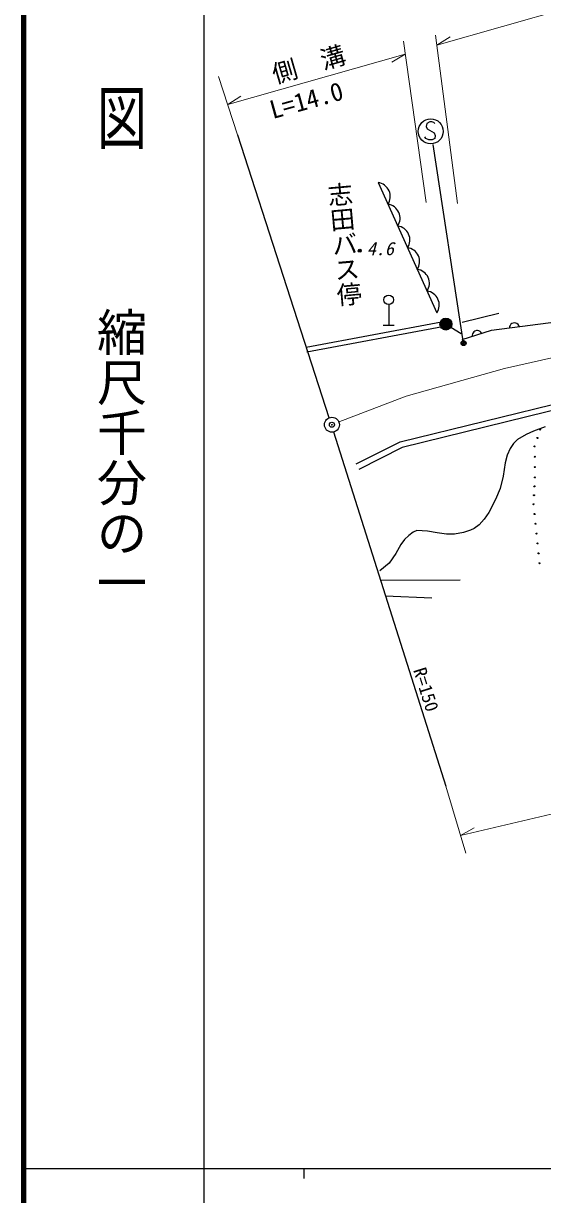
# Model space of a CAD drawing. Units: millimetres, scale not verified. Extents: x 40000 to 680000, y 20000 to 380000.
# Drawn here: x 40000 to 91842, y 202409 to 319322 of the extents above; entities that cross this region are included whole.
import ezdxf
from ezdxf.enums import TextEntityAlignment as Align

# ---------------------------------------------------------------- set-up
doc = ezdxf.new("R2010")
doc.units = ezdxf.units.MM
doc.header["$LTSCALE"] = 1000
doc.header["$PDMODE"] = 32
doc.header["$PDSIZE"] = 500
doc.linetypes.add('CHAIN', pattern=[18.5, 12, -1.5, 3.5, -1.5])
for name, color, linetype, lineweight in [('M-BGD', 7, 'Continuous', 25), ('M-BGD-EXST', 7, 'Continuous', 25), ('M-BMK', 2, 'CHAIN', 13), ('M-BMK-OTRS', 5, 'Continuous', 25), ('M-BMK-SRVR', 3, 'Continuous', 25), ('M-STR-HTXT', 7, 'Continuous', 13), ('M-TTL', 2, 'Continuous', 140), ('M-TTL-BAND', 7, 'Continuous', 25)]:
    doc.layers.add(name, color=color, linetype=linetype, lineweight=lineweight)
doc.layers.add('M-OTRS', color=6, linetype='Continuous')
doc.styles.add('@ＭＳ ゴシック', font='')
doc.styles.add('ＭＳ ゴシック', font='')
doc.styles.get('@ＭＳ ゴシック').set_extended_font_data('@MS Gothic')
doc.styles.get('ＭＳ ゴシック').set_extended_font_data('MS Gothic')

msp = doc.modelspace()

# ---------------------------------------------------------------- linework, layer by layer
at = {"layer": 'M-BGD'}
for p, q in [((75417, 303429), (81279, 290437)), ((86740, 288713), (123284, 293392)), ((76476, 291248), (76476, 289208)), ((83822, 289493), (87465, 290396)), ((68223, 287003), (81762, 289521)), ((81853, 289030), (68315, 286512)), ((75936, 289208), (77016, 289208)), ((82696, 288995), (83715, 288360)), ((88552, 289066), (88528, 288942)), ((88599, 289173), (88552, 289066)), ((88685, 289285), (88599, 289173)), ((88777, 289357), (88685, 289285)), ((88891, 289412), (88777, 289357)), ((89050, 289433), (88891, 289412)), ((89174, 289408), (89050, 289433)), ((89281, 289361), (89174, 289408)), ((89392, 289275), (89281, 289361)), ((89465, 289183), (89392, 289275)), ((89520, 289069), (89465, 289183)), ((83824, 287764), (86740, 288713)), ((84807, 288210), (84806, 288084)), ((84833, 288324), (84807, 288210)), ((84897, 288450), (84833, 288324)), ((84974, 288538), (84897, 288450)), ((85076, 288613), (84974, 288538)), ((85228, 288663), (85076, 288613)), ((85354, 288662), (85228, 288663)), ((85468, 288636), (85354, 288662)), ((85594, 288572), (85468, 288636)), ((85682, 288495), (85594, 288572)), ((85757, 288394), (85682, 288495)), ((77622, 277548), (95301, 281902)), ((95392, 281306), (77831, 276981)), ((73215, 275344), (77622, 277548)), ((77831, 276981), (73484, 274808)), ((75631, 263728), (83601, 263785)), ((76151, 262168), (80771, 261995))]:
    msp.add_line(p, q, dxfattribs=at)
msp.add_lwpolyline([(92116, 279063), (90951, 278621), (90196, 278296), (89339, 277776), (88933, 277391), (88590, 276898), (88299, 276234), (88101, 275456), (87915, 274141), (87607, 272909), (87145, 271786), (86477, 270495), (86021, 269836), (85506, 269268), (85025, 268911), (84655, 268741), (83935, 268502), (83035, 268321), (82236, 268339), (81317, 268482), (80335, 268648), (79269, 268699), (78909, 268534), (78486, 268210), (78053, 267795), (77680, 267294), (77193, 266413), (76509, 265450), (75578, 264668)], dxfattribs=at)
for centre, radius in [((73591, 296634), 150), ((73591, 296634), 90), ((73591, 296634), 30), ((76476, 291728), 480), ((82187, 289312), 600), ((82187, 289312), 528), ((82187, 289312), 456), ((82187, 289312), 384), ((82187, 289312), 312), ((82187, 289312), 240), ((82187, 289312), 168), ((82187, 289312), 96), ((82187, 289312), 24), ((91602, 278773), 50), ((91044, 277101), 50), ((91323, 277937), 50), ((91056, 276069), 50), ((91068, 275036), 50), ((91079, 274003), 50), ((91033, 273109), 50), ((90940, 271322), 50), ((90986, 272216), 50), ((91044, 270347), 50), ((91149, 269372), 50), ((91245, 268389), 50), ((91340, 267405), 50), ((91436, 266422), 50), ((91532, 265438), 50)]:
    msp.add_circle(centre, radius, dxfattribs=at)
for centre in [(75242, 302047), (76219, 299882), (77196, 297717), (78173, 295551), (79150, 293386), (80127, 291220)]:
    msp.add_arc(centre, 1393, 325.78979, 82.7851, dxfattribs=at)
at = {"layer": 'M-BGD-EXST'}
for p, q in [((80272, 309346), (80222, 309046)), ((80222, 309046), (80322, 308796)), ((80572, 309496), (80272, 309346)), ((80322, 308796), (81022, 308396)), ((80772, 309496), (80572, 309496)), ((80972, 309446), (80772, 309496)), ((81072, 309346), (80972, 309446)), ((80172, 307846), (80072, 307996)), ((80472, 307696), (80172, 307846)), ((80822, 307696), (80472, 307696)), ((81072, 307846), (80822, 307696)), ((81022, 308396), (81122, 308146)), ((81122, 308146), (81072, 307846)), ((83959, 287409), (80918, 307223))]:
    msp.add_line(p, q, dxfattribs=at)
for centre, radius in [((80672, 308546), 1250), ((83959, 287409), 250), ((83959, 287409), 150), ((83959, 287409), 50)]:
    msp.add_circle(centre, radius, dxfattribs=at)
at = {"layer": 'M-BMK'}
for p, q in [((88041, 284885), (97046, 286899)), ((78208, 282101), (88041, 284885)), ((71424, 279521), (78208, 282101))]:
    msp.add_line(p, q, dxfattribs=at)
at = {"layer": 'M-BMK-OTRS'}
for p, q in [((61389, 308188), (70493, 279968)), ((70950, 278540), (82172, 243187))]:
    msp.add_line(p, q, dxfattribs=at)
at = {"layer": 'M-BMK-SRVR'}
for radius in [750, 30]:
    msp.add_circle((70811, 279262), radius, dxfattribs=at)
at = {"layer": 'M-OTRS'}
msp.add_point((70811, 279262), dxfattribs=at)
at = {"layer": 'M-STR-HTXT'}
for p, q in [((81272, 317164), (128183, 330478)), ((81144, 318147), (83335, 301336)), ((77940, 317553), (80203, 301452)), ((81272, 317164), (82601, 317977)), ((60404, 311241), (78120, 316269)), ((78120, 316269), (76797, 315447)), ((61389, 308188), (59476, 314013)), ((60404, 311241), (61727, 312062)), ((83659, 238251), (127878, 248681)), ((82172, 243187), (84185, 236504)), ((83659, 238251), (85022, 239004))]:
    msp.add_line(p, q, dxfattribs=at)
at = {"layer": 'M-TTL'}
msp.add_line((40000, 380000), (40000, 20000), dxfattribs=at)
at = {"layer": 'M-TTL-BAND'}
for p, q in [((58000, 370000), (58000, 20000)), ((40000, 205000), (579000, 205000)), ((68000, 205000), (68000, 204000))]:
    msp.add_line(p, q, dxfattribs=at)

# ---------------------------------------------------------------- texts
at = {"layer": 'M-BGD', "style": '@ＭＳ ゴシック'}
msp.add_text('志田バス停', height=1833, rotation=275.1, dxfattribs=at).set_placement((70037, 303376), align=Align.BOTTOM_LEFT)
at = {"layer": 'M-BGD', "style": 'ＭＳ ゴシック', "oblique": 15}
msp.add_text('4.6', height=1320, dxfattribs=at).set_placement((74288, 295790), align=Align.BOTTOM_LEFT)
at = {"layer": 'M-STR-HTXT', "style": 'ＭＳ ゴシック'}
for s, height, rotation, p in [('側\u3000溝', 1833, 16.2, (65298, 312779)), ('L=14.0', 1833, 15.5, (65041, 309239)), ('R=150', 1320, 287.3, (78531, 254661))]:
    msp.add_text(s, height=height, rotation=rotation, dxfattribs=at).set_placement(p, align=Align.BOTTOM_LEFT)
at = {"layer": 'M-TTL-BAND', "style": '@ＭＳ ゴシック', "width": 1.4}
msp.add_text('平  面  図', height=3666, rotation=270, dxfattribs=at).set_placement((49777, 306475), align=Align.MIDDLE_RIGHT)
at = {"layer": 'M-TTL-BAND', "style": '@ＭＳ ゴシック'}
msp.add_text('縮尺千分の一', height=3666, rotation=270, dxfattribs=at).set_placement((49777, 261030), align=Align.MIDDLE_RIGHT)

doc.saveas('drawing.dxf')
